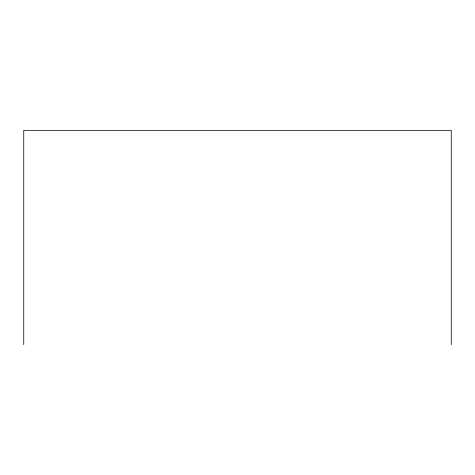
<?xml version="1.0" encoding="UTF-8"?>
<svg xmlns="http://www.w3.org/2000/svg" width="475" height="475" viewBox="0 0 475 475"><rect width="100%" height="100%" fill="white"/><g stroke="black" fill="none" stroke-linecap="round" stroke-linejoin="round"><path stroke-width="0.71" d="M451.25 344.66L451.25 130.34L23.75 130.34L23.75 344.66"/></g></svg>
